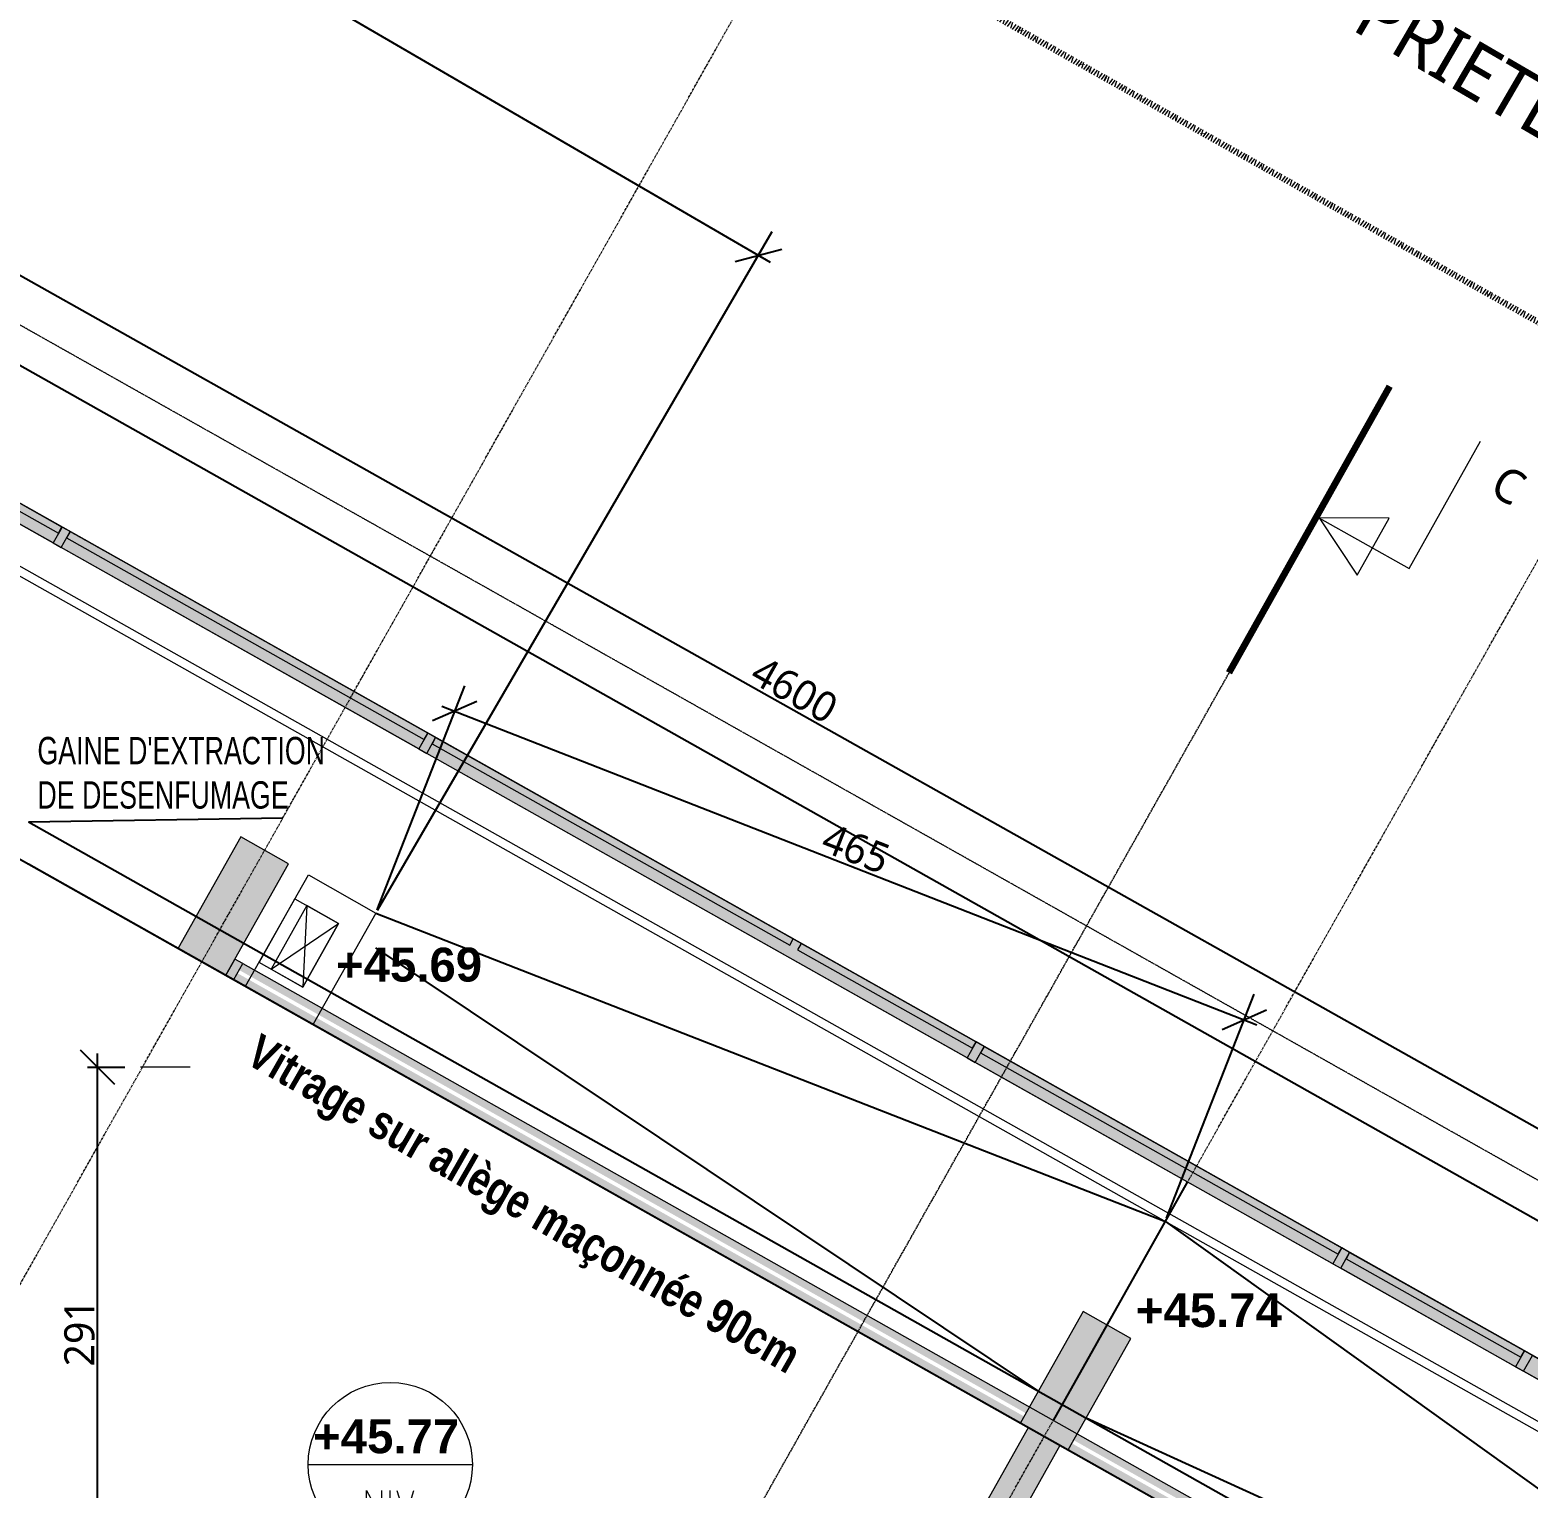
# Model space of a CAD drawing. Header units: millimetres. Extents: x 139864 to 546726, y 40253 to 3921401762.
# Drawn here: x 284154 to 292366, y 83856 to 91847 of the extents above; entities that cross this region are included whole.
import ezdxf

# ---------------------------------------------------------------- set-up
doc = ezdxf.new("R2010")
doc.units = ezdxf.units.MM
for name, pattern in [('Caché', [3, 2, -1]), ('Centre', [12.5, 2.5, -1.875, 6.25, -1.875]), ('Dash dot', [15.875, 6.35, -4.7625, 0, -4.7625]), ('Démoli', [2.812, 1.875, -0.937]), ('Ligne de quadrillage', [22.225, 12.7, -3.175, 3.175, -3.175]), ('Triple tiret', [21.25, 6.25, -1.875, 2.5, -1.875, 2.5, -1.875, 2.5, -1.875])]:
    doc.linetypes.add(name, pattern=pattern)
for name, color, linetype, lineweight in [('AS-20_AXES-ET-FILES', 12, 'Centre', 9), ('AS-21_EPAIS', 211, 'Continuous', 9), ('AS-22_MOYEN', 3, 'Continuous', 13), ('AS-23_FIN', 2, 'Continuous', 9), ('AS-24_TRES-FIN', 9, 'Continuous', 9), ('AS-25_PROJECTIONS', 12, 'Triple tiret', 9), ('AS-26_STRUCTURE-BETON', 6, 'Continuous', 13), ('AS-29_DEMOLITION', 5, 'Démoli', 13), ('AS-30_COTE-1', 1, 'Continuous', 5), ('AS-31_TXT-1', 32, 'Continuous', 5)]:
    doc.layers.add(name, color=color, linetype=linetype, lineweight=lineweight)
doc.styles.add('Arial_1', font='arial.ttf', dxfattribs={"width": 0.7, "height": 150})
doc.styles.add('Arial_B_1', font='arialbd.ttf', dxfattribs={"width": 0.8, "height": 187.5})
doc.styles.add('Arial_B_4', font='arialbd.ttf', dxfattribs={"height": 185.714286})
doc.styles.add('Trebuchet MS', font='trebuc.ttf', dxfattribs={"height": 187.5})
doc.styles.add('Trebuchet MS_1', font='trebuc.ttf', dxfattribs={"height": 300})
doc.styles.add('Trebuchet MS_2', font='trebuc.ttf', dxfattribs={"height": 165})
doc.dimstyles.new('Cotes_linéaires', dxfattribs={"dimscale": 304.8, "dimtxt": 170.1069, "dimasz": 0.615157, "dimexe": 0.492126, "dimexo": 0.0625, "dimgap": 0.049213, "dimtad": 1, "dimdec": 0, "dimlfac": 0.1, "dimzin": 0, "dimdsep": 46, "dimtxsty": 'Trebuchet MS_2', "dimblk1": 'OBLIQUE', "dimblk2": 'OBLIQUE', "dimsah": 1, "dimcen": 0.09, "dimdle": 0.246063, "dimazin": 0, "dimtfac": 1, "dimtdec": 4, "dimtix": 1, "dimtmove": 0, "dimatfit": 3, "dimfxl": 0, "dimtvp": 1, "dimtolj": 1, "dimtzin": 0, "dimarcsym": 0})

# ---------------------------------------------------------------- blocks, each defined once
blk = doc.blocks.new('Meneau rectangulaire - 100 x 25mm-10190632-12_ Niveau 12 -  BAT BUREAUX')
at = {"layer": 'AS-23_FIN'}
blk.add_hatch(color=256, dxfattribs=at).paths.add_polyline_path([(-25, -50), (-25, 50), (25, 50), (25, -50)], flags=0)
for p, q in [((-25, -50), (-25, 50)), ((-25, 50), (25, 50)), ((25, 50), (25, -50)), ((25, -50), (-25, -50))]:
    blk.add_line(p, q, dxfattribs=at)
blk = doc.blocks.new('Meneau rectangulaire - 100 x 25mm-2888419-12_ Niveau 12 -  BAT BUREAUX')
at = {"layer": 'AS-23_FIN'}
blk.add_hatch(color=256, dxfattribs=at).paths.add_polyline_path([(559337.2, 77747.1), (559386.3, 77834.2), (558427.9, 78374.1), (558378.8, 78287)], flags=0)
for p, q in [((558378.8, 78287), (558427.9, 78374.1)), ((558427.9, 78374.1), (559386.3, 77834.2)), ((559337.2, 77747.1), (558378.8, 78287)), ((559386.3, 77834.2), (559337.2, 77747.1))]:
    blk.add_line(p, q, dxfattribs=at)
blk = doc.blocks.new('Meneau rectangulaire - 100 x 25mm-3334709-12_ Niveau 12 -  BAT BUREAUX')
at = {"layer": 'AS-23_FIN'}
blk.add_hatch(color=256, dxfattribs=at).paths.add_polyline_path([(558335.3, 78311.6), (558384.3, 78398.7), (556424, 79503), (556374.9, 79415.9), (557644.6, 78700.6)], flags=0)
for p, q in [((556374.9, 79415.9), (556424, 79503)), ((556424, 79503), (558384.3, 78398.7)), ((558335.3, 78311.6), (556374.9, 79415.9)), ((558384.3, 78398.7), (558335.3, 78311.6))]:
    blk.add_line(p, q, dxfattribs=at)
blk = doc.blocks.new('Meneau rectangulaire - 100 x 25mm-5847508-12_ Niveau 12 -  BAT BUREAUX')
at = {"layer": 'AS-23_FIN'}
blk.add_hatch(color=256, dxfattribs=at).paths.add_polyline_path([(539298.3, 89036.1), (539347.4, 89123.2), (538367.2, 89675.4), (538318.1, 89588.3), (539000.1, 89204.1)], flags=0)
for p, q in [((538367.2, 89675.4), (539347.4, 89123.2)), ((539298.3, 89036.1), (538592.7, 89433.6)), ((539347.4, 89123.2), (539298.3, 89036.1))]:
    blk.add_line(p, q, dxfattribs=at)
blk = doc.blocks.new('Modèles génériques 66 - Modèles génériques 66-3345534-12_ Niveau 12 -  BAT BUREAUX')
at = {"layer": 'AS-24_TRES-FIN'}
for p, q in [((539390.9, 89098.7), (539371.3, 89063.8)), ((541351.3, 87994.3), (539390.9, 89098.7)), ((539371.3, 89063.8), (541331.6, 87959.5)), ((541331.6, 87959.5), (541351.3, 87994.3)), ((543398.7, 86840.9), (543379.1, 86806)), ((543379.1, 86806), (544337.5, 86266.1)), ((544357.1, 86301), (543398.7, 86840.9)), ((544337.5, 86266.1), (544357.1, 86301)), ((546404.5, 85147.5), (546384.9, 85112.7)), ((546384.9, 85112.7), (547343.3, 84572.8)), ((547362.9, 84607.6), (546404.5, 85147.5)), ((547343.3, 84572.8), (547362.9, 84607.6))]:
    blk.add_line(p, q, dxfattribs=at)
blk = doc.blocks.new('Modèles génériques 68 - Modèles génériques 68-3350036-12_ Niveau 12 -  BAT BUREAUX')
at = {"layer": 'AS-24_TRES-FIN'}
h = blk.add_hatch(color=256, dxfattribs=at)
h.paths.add_polyline_path([(539327.1, 89088.7), (539346.7, 89123.6), (538367.2, 89675.4), (538347.6, 89640.5), (539122.4, 89204.1)], flags=0)
h.paths.add_polyline_path([(538312.1, 89660.5), (538331.7, 89695.4), (538249.1, 89741.9), (538229.4, 89707.1), (538282.7, 89677.1)], flags=0)
for points in [[(543335.5, 86830.6), (543355.1, 86865.4), (541394.8, 87969.8), (541375.2, 87934.9), (541511.6, 87858.1)], [(546341.4, 85137.2), (546361, 85172.1), (544400.7, 86276.4), (544381, 86241.6), (545544.9, 85585.9)]]:
    blk.add_hatch(color=256, dxfattribs=at).paths.add_polyline_path(points, flags=0)
for p, q in [((539346.7, 89123.6), (538367.2, 89675.4)), ((538347.6, 89640.5), (539327.1, 89088.7)), ((539327.1, 89088.7), (539346.7, 89123.6)), ((541394.8, 87969.8), (541375.2, 87934.9)), ((543355.1, 86865.4), (541394.8, 87969.8)), ((541375.2, 87934.9), (543335.5, 86830.6)), ((543335.5, 86830.6), (543355.1, 86865.4)), ((544400.7, 86276.4), (544381, 86241.6)), ((544381, 86241.6), (546341.4, 85137.2)), ((546361, 85172.1), (544400.7, 86276.4)), ((546341.4, 85137.2), (546361, 85172.1))]:
    blk.add_line(p, q, dxfattribs=at)
blk = doc.blocks.new('Meneau rectangulaire - 100 x 25mm-5854929-12_ Niveau 12 -  BAT BUREAUX')
at = {"layer": 'AS-23_FIN'}
blk.add_hatch(color=256, dxfattribs=at).paths.add_polyline_path([(544308, 86213.8), (544357.1, 86301), (541394.8, 87969.8), (541345.7, 87882.7), (544202.5, 86273.3)], flags=0)
for p, q in [((541345.7, 87882.7), (541394.8, 87969.8)), ((541394.8, 87969.8), (544357.1, 86301)), ((544308, 86213.8), (541345.7, 87882.7)), ((544357.1, 86301), (544308, 86213.8))]:
    blk.add_line(p, q, dxfattribs=at)
blk = doc.blocks.new('Meneau rectangulaire - 100 x 25mm-10174660-12_ Niveau 12 -  BAT BUREAUX')
at = {"layer": 'AS-23_FIN'}
blk.add_hatch(color=256, dxfattribs=at).paths.add_polyline_path([(-50, -50), (-50, 50), (0, 49.6), (0, -50)], flags=0)
at = {"layer": 'AS-22_MOYEN'}
for p, q in [((-50, 50), (0, 50)), ((-50, -50), (-50, 50)), ((0, 50), (0, -50)), ((0, -50), (-50, -50))]:
    blk.add_line(p, q, dxfattribs=at)
blk = doc.blocks.new('Type de traverse haute - Traverse haute_Interne_-10193817-12_ Niveau 12 -  BAT BUREAUX')
at = {"layer": 'AS-24_TRES-FIN'}
for p, q in [((538592.7, 89204.1), (562500.5, 75735.5)), ((538640.7, 89121.9), (562449.9, 75708.9))]:
    blk.add_line(p, q, dxfattribs=at)
blk = doc.blocks.new('_Oblique')
at = {"color": 0, "linetype": 'ByBlock', "lineweight": -2}
blk.add_line((-0.5, -0.5), (0.5, 0.5), dxfattribs=at)
blk = doc.blocks.new('DIMBLOCK21-12_ Niveau 12 -  BAT BUREAUX')
at = {"layer": 'AS-30_COTE-1', "color": 0, "lineweight": -2, "transparency": 16777216}
for p, q in [((283511.6, 90276.2), (283612.6, 90455.6)), ((283473.7, 90361.7), (308188.4, 76438.6)), ((308095.6, 76426.7), (308196.7, 76606.1))]:
    blk.add_line(p, q, dxfattribs=at)
at = {"layer": 'Defpoints', "color": 0, "transparency": 16777216}
for p in [(283502.2, 90259.6), (308123.1, 76475.4), (308086.3, 76410.1)]:
    blk.add_point(p, dxfattribs=at)
at = {"layer": 'AS-30_COTE-1', "color": 0, "lineweight": -2, "transparency": 16777216, "xscale": 187.5, "yscale": 187.5, "zscale": 187.5}
for p, rotation in [((283539, 90324.9), 150.6051502308963), ((308123.1, 76475.4), 330.6051502308963)]:
    blk.add_blockref('_Oblique', p, dxfattribs=dict(at, rotation=rotation))
at = {"layer": 'AS-30_COTE-1', "color": 0, "transparency": 16777216, "insert": (295879.6, 83486.4), "char_height": 165, "width": 581.247, "attachment_point": 5, "rotation": 330.60515, "style": 'Trebuchet MS_2'}
blk.add_mtext('\\A1;2822', dxfattribs=at)
blk = doc.blocks.new('DIMBLOCK23-12_ Niveau 12 -  BAT BUREAUX')
at = {"layer": 'AS-30_COTE-1', "color": 0, "lineweight": -2, "transparency": 16777216}
for p, q in [((268217, 99362.7), (268317.9, 99542.3)), ((268179.1, 99448.3), (308413.3, 76840.3)), ((308320.5, 76828.2), (308421.4, 77007.8))]:
    blk.add_line(p, q, dxfattribs=at)
at = {"layer": 'Defpoints', "color": 0, "transparency": 16777216}
for p in [(268207.7, 99346.1), (308347.9, 76877), (308311.2, 76811.6)]:
    blk.add_point(p, dxfattribs=at)
at = {"layer": 'AS-30_COTE-1', "color": 0, "lineweight": -2, "transparency": 16777216, "xscale": 187.5, "yscale": 187.5, "zscale": 187.5}
for p, rotation in [((268244.5, 99411.5), 150.6679493154123), ((308347.9, 76877), 330.6679493154123)]:
    blk.add_blockref('_Oblique', p, dxfattribs=dict(at, rotation=rotation))
at = {"layer": 'AS-30_COTE-1', "color": 0, "transparency": 16777216, "insert": (288344.8, 88230.8), "char_height": 165, "width": 581.247, "attachment_point": 5, "rotation": 330.66795, "style": 'Trebuchet MS_2'}
blk.add_mtext('\\A1;4600', dxfattribs=at)
blk = doc.blocks.new('DIMBLOCK79-12_ Niveau 12 -  BAT BUREAUX')
at = {"layer": 'AS-30_COTE-1', "color": 0, "lineweight": -2, "transparency": 16777216}
for p, q in [((284525.2, 83176.7), (284525.2, 86237)), ((284469.3, 86162), (284675.2, 86162)), ((284469.3, 83251.7), (284675.2, 83251.7))]:
    blk.add_line(p, q, dxfattribs=at)
at = {"layer": 'Defpoints', "color": 0, "transparency": 16777216}
for p in [(284450.2, 86162), (284525.2, 86162), (284450.2, 83251.7)]:
    blk.add_point(p, dxfattribs=at)
at = {"layer": 'AS-30_COTE-1', "color": 0, "lineweight": -2, "transparency": 16777216, "xscale": 187.5, "yscale": 187.5, "zscale": 187.5}
for p, rotation in [((284525.2, 86162), 90), ((284525.2, 83251.7), 270)]:
    blk.add_blockref('_Oblique', p, dxfattribs=dict(at, rotation=rotation))
at = {"layer": 'AS-30_COTE-1', "color": 0, "transparency": 16777216, "insert": (284426, 84706.9), "char_height": 165, "width": 435.935, "attachment_point": 5, "rotation": 90, "style": 'Trebuchet MS_2'}
blk.add_mtext('\\A1;291', dxfattribs=at)
blk = doc.blocks.new('Cotes d_élévation - cote elevation NIV-3547710-12_ Niveau 12 -  BAT BUREAUX')
at = {"layer": 'AS-30_COTE-1'}
for p, q in [((-6, 0), (6, 0)), ((-1.74, -1.9), (-0.62, -3.94)), ((-1.74, -3.9), (-1.74, -1.9)), ((-0.62, -3.94), (-0.62, -1.9)), ((0, -3.9), (0, -1.9)), ((0.47, -1.9), (1.12, -3.9)), ((1.12, -3.9), (1.73, -1.9))]:
    blk.add_line(p, q, dxfattribs=at)
blk.add_circle((0, 0), 6, dxfattribs=at)
blk = doc.blocks.new('*D397')
at = {"layer": 'AS-30_COTE-1', "color": 0, "lineweight": -2, "transparency": 16777216}
for p, q in [((279985.3, 90558.1), (282148.3, 94276.1)), ((282008, 94184.2), (288212.4, 90574.8)), ((286060.1, 87024.2), (288223, 90742.2))]:
    blk.add_line(p, q, dxfattribs=at)
at = {"layer": 'Defpoints', "color": 0, "transparency": 16777216}
for p in [(288147.6, 90612.5), (279975.8, 90541.7), (286050.5, 87007.7)]:
    blk.add_point(p, dxfattribs=at)
at = {"layer": 'AS-30_COTE-1', "color": 0, "lineweight": -2, "transparency": 16777216, "xscale": 187.5, "yscale": 187.5, "zscale": 187.5}
for p, rotation in [((282072.8, 94146.5), 149.81162555931), ((288147.6, 90612.5), 329.81162555931)]:
    blk.add_blockref('_Oblique', p, dxfattribs=dict(at, rotation=rotation))
at = {"layer": 'AS-30_COTE-1', "color": 0, "transparency": 16777216, "insert": (285160, 92465), "char_height": 165, "attachment_point": 5, "rotation": 329.81163, "style": 'Trebuchet MS_2'}
blk.add_mtext('\\A1;703', dxfattribs=at)
blk = doc.blocks.new('*D398')
at = {"layer": 'AS-30_COTE-1', "color": 0, "lineweight": -2, "transparency": 16777216}
for p, q in [((286057.5, 87025.4), (286537.2, 88253.4)), ((286412.8, 88140.9), (290879.8, 86395.7)), ((290384.8, 85334.8), (290864.5, 86562.7))]:
    blk.add_line(p, q, dxfattribs=at)
at = {"layer": 'Defpoints', "color": 0, "transparency": 16777216}
for p in [(286050.5, 87007.7), (290809.9, 86423), (290377.8, 85317)]:
    blk.add_point(p, dxfattribs=at)
at = {"layer": 'AS-30_COTE-1', "color": 0, "lineweight": -2, "transparency": 16777216, "xscale": 187.5, "yscale": 187.5, "zscale": 187.5}
for p, rotation in [((286482.6, 88113.6), 158.6594083936806), ((290809.9, 86423), 338.6594083936807)]:
    blk.add_blockref('_Oblique', p, dxfattribs=dict(at, rotation=rotation))
at = {"layer": 'AS-30_COTE-1', "color": 0, "transparency": 16777216, "insert": (288682.4, 87360.7), "char_height": 165, "attachment_point": 5, "rotation": 338.65941, "style": 'Trebuchet MS_2'}
blk.add_mtext('\\A1;465', dxfattribs=at)

msp = doc.modelspace()

# ---------------------------------------------------------------- hatches: boundary and pattern name
h = msp.add_hatch()
h.set_pattern_fill('ANGLE', color=256)
h.set_pattern_definition([(0, (-255016.8414, 0), (0, 6.985), [5.08, -1.905]), (90, (-255016.8414, 0), (-6.985, 4e-16), [5.08, -1.905])])
h.paths.add_polyline_path([(294419.549, 81489.56106), (294332.4232, 81538.64361), (292222.31502, 77793.01766), (292309.44081, 77743.93512)])
h.paths.add_polyline_path([(294332.4232, 81538.64361), (294245.29741, 81587.72615), (292135.18923, 77842.10021), (292222.31502, 77793.01766)])
h.paths.add_polyline_path([(289801.88195, 84090.93589), (289714.75615, 84140.01843), (287604.64797, 80394.39249), (287691.77376, 80345.30995)])
h.paths.add_polyline_path([(289714.75615, 84140.01843), (289627.63036, 84189.10098), (287517.52218, 80443.47504), (287604.64797, 80394.39249)])
at = {"layer": 'AS-23_FIN'}
h = msp.add_hatch(color=256, dxfattribs=at)
h.paths.add_polyline_path([(289584.06746, 84213.64225), (289603.70048, 84248.49257), (285290.97371, 86678.07849), (285271.34069, 86643.22818)])
h.paths.add_polyline_path([(289613.51699, 84265.91773), (289633.15001, 84300.76804), (285320.42323, 86730.35397), (285300.79022, 86695.50365)])
h.paths.add_polyline_path([(294201.73452, 81612.26742), (294221.36753, 81647.11774), (289865.07786, 84101.24494), (289845.44484, 84066.39462)])
h.paths.add_polyline_path([(294231.18404, 81664.5429), (294250.81706, 81699.39321), (289894.52739, 84153.52041), (289874.89437, 84118.67009)])
h.paths.add_polyline_path([(298848.85109, 79063.16807), (298868.48411, 79098.01838), (294512.19444, 81552.14558), (294492.56142, 81517.29527)])
h.paths.add_polyline_path([(298819.40157, 79010.89259), (298839.03458, 79045.74291), (294482.74491, 81499.87011), (294463.1119, 81465.01979)])
at = {"layer": 'AS-24_TRES-FIN'}
for points in [[(285227.77779, 86667.76945), (285571.3556, 87277.65), (285309.97822, 87424.89763), (284966.40041, 86815.01708)], [(289845.44484, 84066.39462), (290189.02265, 84676.27517), (289927.64527, 84823.5228), (289584.06746, 84213.64225)]]:
    msp.add_hatch(color=256, dxfattribs=at).paths.add_polyline_path(points, flags=0)

# ---------------------------------------------------------------- linework, layer by layer
for p, q in [((284146.20135, 87506.63152), (285541.30624, 87529.91741)), ((284146.20135, 87506.63152), (305745.91886, 75338.37407)), ((284048.03626, 87332.37993), (305535.17536, 75227.54383)), ((284146.20135, 87277.07837), (298819.40157, 79010.89259)), ((286050.54746, 87007.69601), (290377.82726, 85317.02744)), ((289682.23255, 84387.89384), (286050.54746, 86817.66154)), ((289763.8387, 84227.14423), (290499.55197, 85533.0994)), ((290377.82726, 85317.02744), (295253.44035, 81823.2222)), ((289943.60993, 84240.64621), (295253.44035, 81823.2222))]:
    msp.add_line(p, q)
at = {"layer": 'AS-20_AXES-ET-FILES', "linetype": 'Ligne de quadrillage', "lineweight": 5}
for p, q in [((273681.84423, 66478.33869), (289429.28559, 94431.41962)), ((278299.51128, 63876.96386), (294046.95264, 91830.04479))]:
    msp.add_line(p, q, dxfattribs=at)
at = {"layer": 'AS-20_AXES-ET-FILES'}
msp.add_line((284162.65396, 76671.19037), (291472.49376, 89646.79312), dxfattribs=at)
at = {"layer": 'AS-21_EPAIS', "lineweight": 140}
msp.add_line((290727.20163, 88325.35896), (291607.66471, 89895.32226), dxfattribs=at)
at = {"layer": 'AS-23_FIN'}
for p, q in [((285320.42323, 86730.35397), (294250.81706, 81699.39321)), ((285271.34069, 86643.22818), (298819.40157, 79010.89259))]:
    msp.add_line(p, q, dxfattribs=at)
at = {"layer": 'AS-24_TRES-FIN', "linetype": 'Dash dot', "lineweight": 200}
msp.add_line((265675.81053, 105313.83612), (308287.21956, 81308.58721), dxfattribs=at)
at = {"layer": 'AS-24_TRES-FIN'}
for p, q in [((307799.85411, 75901.70544), (283350.3518, 89675.39662)), ((291714.06589, 88895.50124), (292105.38281, 89593.26271)), ((291206.56486, 89180.11676), (291714.06589, 88895.50124)), ((291603.98612, 89171.80073), (291220.05542, 89174.32508)), ((291220.05542, 89174.32508), (291428.99362, 88859.7697)), ((291428.99362, 88859.7697), (291603.98612, 89171.80073)), ((285336.68503, 86606.41627), (285680.26284, 87216.29682)), ((285680.26284, 87216.29682), (286050.54746, 87007.69601)), ((285410.30885, 86737.10496), (285606.63903, 87085.60813)), ((285671.98337, 87048.79622), (285475.6532, 86700.29305)), ((285606.63903, 87085.60813), (285846.23496, 86950.63114)), ((285671.98337, 87048.79622), (285649.90478, 86602.12796)), ((285846.23496, 86950.63114), (285671.98337, 87048.79622)), ((286050.54746, 87007.69601), (285706.96966, 86397.81546)), ((285475.6532, 86700.29305), (285846.23496, 86950.63114)), ((285846.23496, 86950.63114), (285649.90478, 86602.12796)), ((285649.90478, 86602.12796), (285846.23496, 86950.63114)), ((285649.90478, 86602.12796), (285410.30885, 86737.10496)), ((285475.6532, 86700.29305), (285649.90478, 86602.12796)), ((285706.96966, 86397.81546), (285336.68503, 86606.41627))]:
    msp.add_line(p, q, dxfattribs=at)
at = {"layer": 'AS-24_TRES-FIN', "lineweight": 13}
msp.add_line((283575.81053, 89433.60728), (307694.45047, 75846.30829), dxfattribs=at)
at = {"layer": 'AS-25_PROJECTIONS', "linetype": 'Caché'}
msp.add_line((307899.32257, 76822.64021), (276435.81053, 94547.69214), dxfattribs=at)
at = {"layer": 'AS-26_STRUCTURE-BETON', "lineweight": 9}
for p, q in [((285309.97822, 87424.89763), (284966.40041, 86815.01708)), ((285571.3556, 87277.65), (285309.97822, 87424.89763)), ((285227.77779, 86667.76945), (285571.3556, 87277.65)), ((284966.40041, 86815.01708), (285227.77779, 86667.76945)), ((289927.64527, 84823.5228), (289584.06746, 84213.64225)), ((290189.02265, 84676.27517), (289927.64527, 84823.5228)), ((289845.44484, 84066.39462), (290189.02265, 84676.27517)), ((289584.06746, 84213.64225), (289845.44484, 84066.39462))]:
    msp.add_line(p, q, dxfattribs=at)
at = {"layer": 'AS-26_STRUCTURE-BETON'}
for p, q in [((289627.63036, 84189.10098), (287517.52218, 80443.47504)), ((287691.77376, 80345.30995), (289801.88195, 84090.93589))]:
    msp.add_line(p, q, dxfattribs=at)
at = {"layer": 'AS-29_DEMOLITION'}
msp.add_line((307799.85411, 75901.70544), (283350.3518, 89675.39662), dxfattribs=at)
at = {"layer": 'AS-31_TXT-1', "color": 154}
msp.add_line((284761.14779, 86164.98822), (285032.03617, 86164.98822), dxfattribs=at)

# ---------------------------------------------------------------- block references
at = {"layer": 'AS-23_FIN'}
for name, p in [('Meneau rectangulaire - 100 x 25mm-5847508-12_ Niveau 12 -  BAT BUREAUX', (-255016.84136, 0)), ('Meneau rectangulaire - 100 x 25mm-3334709-12_ Niveau 12 -  BAT BUREAUX', (-272049.93397, 9595.63734)), ('Meneau rectangulaire - 100 x 25mm-5854929-12_ Niveau 12 -  BAT BUREAUX', (-255016.84136, 0)), ('Meneau rectangulaire - 100 x 25mm-3334709-12_ Niveau 12 -  BAT BUREAUX', (-267040.20085, 6773.39107)), ('Meneau rectangulaire - 100 x 25mm-2888419-12_ Niveau 12 -  BAT BUREAUX', (-267040.20085, 6773.39107)), ('Meneau rectangulaire - 100 x 25mm-2888419-12_ Niveau 12 -  BAT BUREAUX', (-266038.25423, 6208.94181))]:
    msp.add_blockref(name, p, dxfattribs=at)
at = {"layer": 'AS-23_FIN', "extrusion": (0, 0, -1)}
for name, p, rotation in [('Meneau rectangulaire - 100 x 25mm-10190632-12_ Niveau 12 -  BAT BUREAUX', (-284327.75715, 89067.38447), 29.39484976901575), ('Meneau rectangulaire - 100 x 25mm-10190632-12_ Niveau 12 -  BAT BUREAUX', (-286331.6504, 87938.48596), 29.39484976901575), ('Meneau rectangulaire - 100 x 25mm-10174660-12_ Niveau 12 -  BAT BUREAUX', (-285252.31906, 86711.33234), 29.3948497690157), ('Meneau rectangulaire - 100 x 25mm-10190632-12_ Niveau 12 -  BAT BUREAUX', (-289337.49027, 86245.13819), 29.39484976901575), ('Meneau rectangulaire - 100 x 25mm-10190632-12_ Niveau 12 -  BAT BUREAUX', (-291341.38352, 85116.23968), 29.39484976901575), ('Meneau rectangulaire - 100 x 25mm-10190632-12_ Niveau 12 -  BAT BUREAUX', (-292343.33014, 84551.79042), 29.39484976901575)]:
    msp.add_blockref(name, p, dxfattribs=dict(at, rotation=rotation))
at = {"layer": 'AS-24_TRES-FIN'}
for name in ['Modèles génériques 68 - Modèles génériques 68-3350036-12_ Niveau 12 -  BAT BUREAUX', 'Modèles génériques 66 - Modèles génériques 66-3345534-12_ Niveau 12 -  BAT BUREAUX', 'Type de traverse haute - Traverse haute_Interne_-10193817-12_ Niveau 12 -  BAT BUREAUX']:
    msp.add_blockref(name, (-255016.84136, 0), dxfattribs=at)
at = {"layer": 'AS-30_COTE-1', "xscale": 74.99999999999996, "yscale": 74.99999999999996, "zscale": 74.99999999999996}
msp.add_blockref('Cotes d_élévation - cote elevation NIV-3547710-12_ Niveau 12 -  BAT BUREAUX', (286129.5709, 83985.0604), dxfattribs=at)

# ---------------------------------------------------------------- texts
at = {"layer": 'AS-30_COTE-1', "char_height": 185.714286, "width": 929.9730077, "attachment_point": 1, "line_spacing_factor": 0.941778, "style": 'Arial_B_4'}
for s, insert in [('+45.69', (285831.91777, 86817.66154)), ('+45.74', (290215.80578, 84923.91511)), ('+45.77', (285706.35381, 84232.70034))]:
    msp.add_mtext(s, dxfattribs=dict(at, insert=insert))
at = {"layer": 'AS-31_TXT-1', "color": 1, "insert": (289164.50339, 93496.42732), "char_height": 300, "width": 4870.2515625, "attachment_point": 1, "rotation": 329.78752752, "style": 'Trebuchet MS_1'}
msp.add_mtext('LIMITE DE PROPRIETE', dxfattribs=at)
at = {"layer": 'AS-31_TXT-1', "color": 7, "char_height": 187.5, "attachment_point": 1}
for s, insert, width, rotation, style in [('C', (292237.23301, 89472.44689), 192.405, 330.71552382, 'Trebuchet MS'), ('Vitrage sur allège maçonnée 90cm', (285420.29476, 86352.07577), 4290.6315, 330.130888496, 'Arial_B_1')]:
    msp.add_mtext(s, dxfattribs=dict(at, insert=insert, width=width, rotation=rotation, style=style))
at = {"layer": 'AS-31_TXT-1', "color": 154, "char_height": 150, "attachment_point": 1, "style": 'Arial_1'}
for s, insert, width in [("GAINE D'EXTRACTION ", (284195.2119, 87973.00335), 1994.9993437), ('DE DESENFUMAGE', (284195.2119, 87729.91741), 1700.3791875)]:
    msp.add_mtext(s, dxfattribs=dict(at, insert=insert, width=width))

# ---------------------------------------------------------------- dimensions: what is measured, and where the dimension line sits
at = {"layer": 'AS-30_COTE-1'}
for base, p1, p2, angle, override, picture, middle in [((308347.89176, 76877.01826), (268207.7127, 99346.14124), (308311.15149, 76811.6336), 330.667949315, {"dimpost": '<>', "dimfxl": 46000.976485}, 'DIMBLOCK23-12_ Niveau 12 -  BAT BUREAUX', (288344.77837, 88230.77355)), ((308123.06805, 76475.43835), (283502.21255, 90259.57936), (308086.25614, 76410.094), 330.605150231, {"dimpost": '<>', "dimfxl": 28216.722766}, 'DIMBLOCK21-12_ Niveau 12 -  BAT BUREAUX', (295879.61071, 83486.38716)), ((284525.20411, 86161.97942), (284450.20411, 83251.74097), (284450.20411, 86161.97942), 90, {"dimpost": '<>', "dimfxl": 2910.238453}, 'DIMBLOCK79-12_ Niveau 12 -  BAT BUREAUX', (284425.98189, 84706.86019))]:
    dim = msp.add_linear_dim(base=base, p1=p1, p2=p2, angle=angle, dimstyle='Cotes_linéaires', override=override, dxfattribs=at)
    dim.commit()
    dim.dimension.update_dxf_attribs({"geometry": picture, "text_midpoint": middle})
for p1, p2, distance, override, picture, middle in [((279975.76641, 90541.65308), (286050.54746, 87007.69601), 4170.41537, {"dimpost": '<>', "dimfxl": 4853.537778}, '*D397', (285159.98134, 92465.01032)), ((286050.54746, 87007.69601), (290377.82726, 85317.02744), 1187.36432, {"dimpost": '<>', "dimfxl": 46000.976485}, '*D398', (288682.39062, 87360.73172))]:
    dim = msp.add_aligned_dim(p1=p1, p2=p2, distance=distance, dimstyle='Cotes_linéaires', override=override, dxfattribs=at)
    dim.commit()
    dim.dimension.update_dxf_attribs({"geometry": picture, "text_midpoint": middle})

doc.saveas('drawing.dxf')
